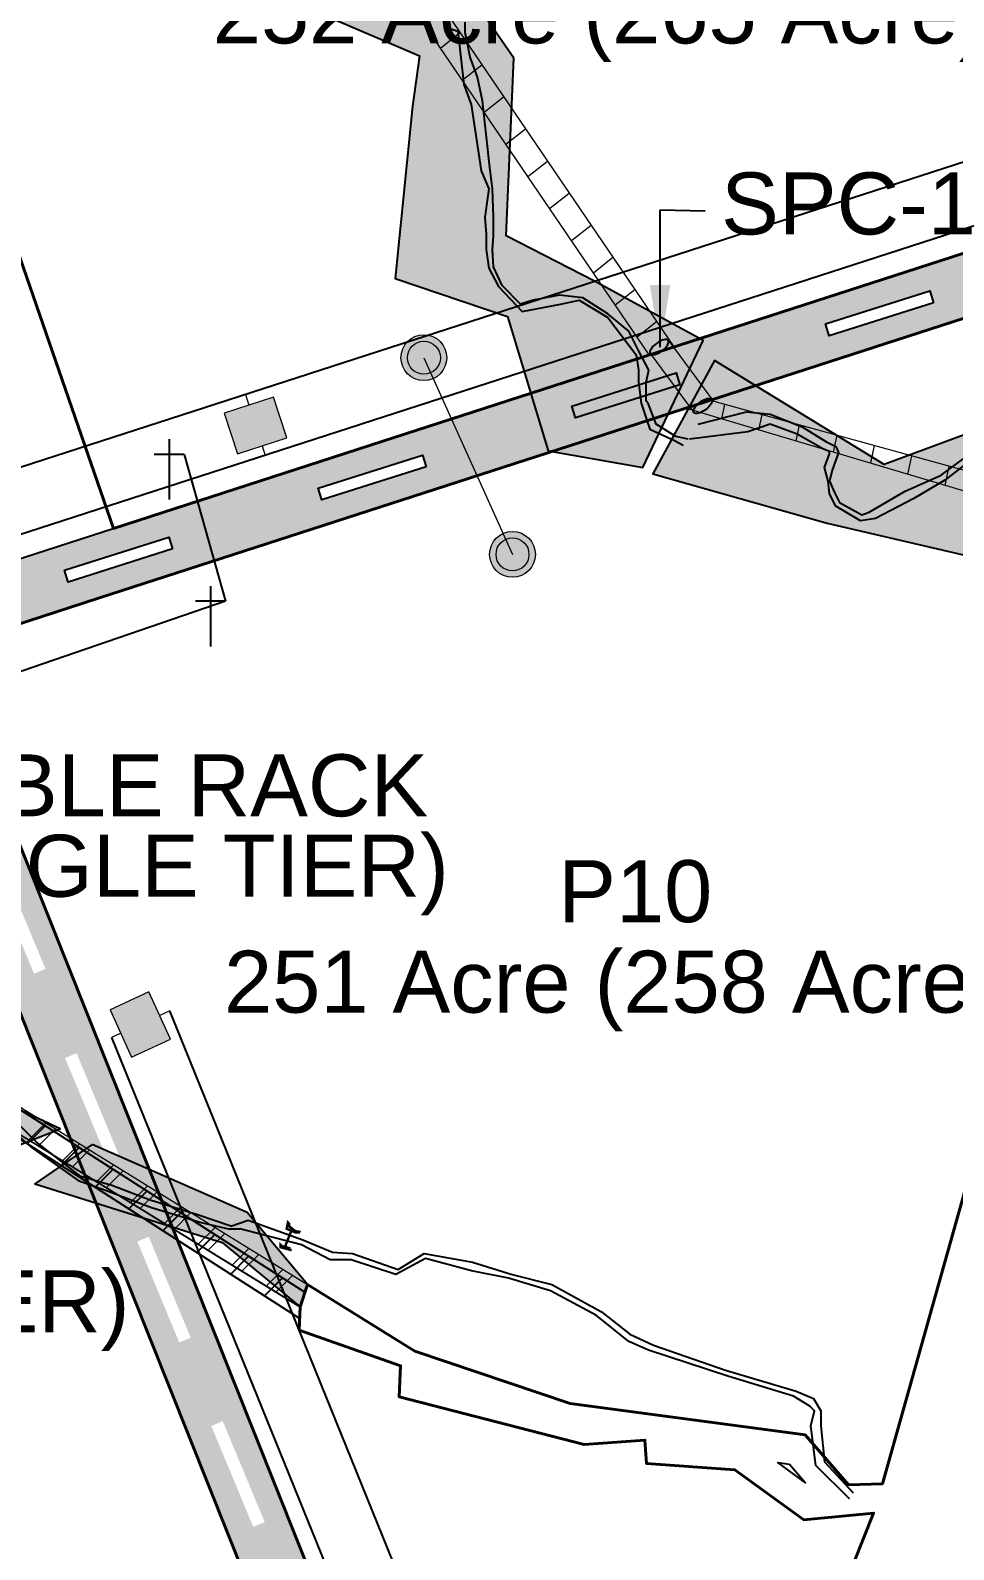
# Model space of a CAD drawing. Header units: metres. Extents: x 201400 to 215600, y 173235 to 1738400.
# Drawn here: x 205624 to 206369, y 1734777 to 1736003 of the extents above; entities that cross this region are included whole.
import ezdxf

# ---------------------------------------------------------------- set-up
doc = ezdxf.new("R2010")
doc.units = ezdxf.units.M
doc.layers.add('250Acres', color=7, linetype='Continuous', lineweight=25)
for name, color, linetype in [('A-BLDG-FPRT', 7, 'Continuous'), ('CHECK DAM', 6, 'Continuous'), ('name power lines', 1, 'Continuous'), ('Names', 1, 'Continuous'), ('new streem', 7, 'Continuous'), ('SINGLE PIPE CULVERT', 7, 'Continuous')]:
    doc.layers.add(name, color=color, linetype=linetype)
doc.layers.add('STREAM', color=7, linetype='Continuous', lineweight=0, true_color=0x3dcfff)
doc.styles.get("Standard").update_dxf_attribs({"font": 'arial.ttf', "height": 50})
doc.dimstyles.get("Standard").update_dxf_attribs({"dimtxt": 50, "dimasz": 0.18, "dimexe": 0.18, "dimexo": 0.0625, "dimgap": 0.09, "dimtad": 0, "dimtih": 1, "dimtoh": 1, "dimdec": 4, "dimzin": 0, "dimdsep": 46, "dimtxsty": 'Standard', "dimcen": 0.09, "dimadec": 0, "dimazin": 0, "dimtfac": 1, "dimtdec": 4, "dimtofl": 0, "dimtmove": 0, "dimatfit": 3, "dimfxl": 1, "dimtolj": 1, "dimtzin": 0, "dimarcsym": 0})

# ---------------------------------------------------------------- blocks, each defined once
blk = doc.blocks.new('SINGLE PIPE CULVERT')
blk.add_ellipse((-78.7, 2), major_axis=(0, 9.01), ratio=0.414752)
at = {"extrusion": (0, 0, -1)}
blk.add_ellipse((-19.6, 2), major_axis=(0, 9.01), ratio=0.414752, dxfattribs=at)
at = {"layer": 'name power lines', "color": 0, "linetype": 'Continuous', "lineweight": 9, "ltscale": 190}
for p, q in [((-19.8, 11), (-78.5, 11)), ((-19.8, -7), (-78.5, -7))]:
    blk.add_line(p, q, dxfattribs=at)
blk = doc.blocks.new('tmt')
at = {"layer": 'Names', "linetype": 'Continuous', "lineweight": 9, "ltscale": 50}
h = blk.add_hatch(color=253, dxfattribs=at)
h.dxf.hatch_style = 1
h.paths.add_polyline_path([(15.1, -17.1), (-22.8, 0.9), (-37.6, -30.2), (0.3, -48.3)])
at = {"layer": 'Names', "color": 253, "linetype": 'Continuous', "lineweight": 9, "ltscale": 50}
for p, q in [((0, 0), (-3.8, -8.1)), ((-18.7, -39.2), (-22.2, -46.6))]:
    blk.add_line(p, q, dxfattribs=at)
blk.add_lwpolyline([(15.1, -17.1), (-22.8, 0.9), (-37.6, -30.2), (0.3, -48.3)], close=True, dxfattribs=at)

msp = doc.modelspace()

# ---------------------------------------------------------------- hatches: boundary and pattern name
h = msp.add_hatch(color=253)
h.dxf.hatch_style = 1
h.paths.add_polyline_path([(205536.4, 1735498.4), (206667.9, 1735864.5), (206660, 1735914.5), (206597.5, 1735894.3), (205917.7, 1735674.3), (205691.2, 1735601), (204361.4, 1735170.8), (204347.2, 1735166.2), (204350.5, 1735154.1), (204353.5, 1735145.1), (204355.3, 1735139.4), (204357.3, 1735130), (204360.6, 1735118), (204533, 1735173.7), (205284.8, 1735417), (205337.6, 1735434.1)])
h.paths.add_polyline_path([(205329.5, 1735451.9), (205245.4, 1735425.3), (205242.4, 1735434.8), (205326.5, 1735461.4)], flags=16)
h.paths.add_polyline_path([(205447.1, 1735501), (205531.2, 1735527.7), (205534.2, 1735518.1), (205450.1, 1735491.5)], flags=16)
h.paths.add_polyline_path([(205124.9, 1735385.7), (205040.7, 1735359), (205037.7, 1735368.6), (205121.8, 1735395.2)], flags=16)
h.paths.add_polyline_path([(205651.7, 1735567.2), (205735.9, 1735593.9), (205738.9, 1735584.4), (205654.8, 1735557.7)], flags=16)
h.paths.add_polyline_path([(204920.2, 1735319.5), (204836, 1735292.8), (204833, 1735302.3), (204917.2, 1735329)], flags=16)
h.paths.add_polyline_path([(205859.4, 1735623.9), (205856.4, 1735633.5), (205940.6, 1735660.1), (205943.6, 1735650.6)], flags=16)
h.paths.add_polyline_path([(204712.5, 1735262.8), (204715.5, 1735253.2), (204631.3, 1735226.6), (204628.3, 1735236.1)], flags=16)
h.paths.add_polyline_path([(206064.1, 1735690.2), (206061.1, 1735699.7), (206145.3, 1735726.4), (206148.3, 1735716.8)], flags=16)
h.paths.add_polyline_path([(204507.8, 1735196.5), (204510.8, 1735187), (204426.7, 1735160.4), (204423.6, 1735169.9)], flags=16)
h.paths.add_polyline_path([(206268.8, 1735756.4), (206265.8, 1735765.9), (206349.9, 1735792.6), (206353, 1735783)], flags=16)
h.paths.add_polyline_path([(206473.5, 1735822.6), (206470.5, 1735832.1), (206554.6, 1735858.8), (206557.6, 1735849.3)], flags=16)
h = msp.add_hatch(color=253)
h.dxf.hatch_style = 1
h.paths.add_polyline_path([(205552.5, 1735503.6), (205504.8, 1735488.2), (205922.4, 1734441.8), (205974.3, 1734446.7)])
h.paths.add_polyline_path([(205719.7, 1735029.5), (205753.6, 1734948.1), (205744.4, 1734944.2), (205710.5, 1735025.7)], flags=16)
h.paths.add_polyline_path([(205686.2, 1735092.2), (205652.2, 1735173.7), (205661.5, 1735177.6), (205695.4, 1735096.1)], flags=16)
h.paths.add_polyline_path([(205779.4, 1734880.8), (205813.3, 1734799.3), (205804.1, 1734795.4), (205770.2, 1734876.9)], flags=16)
h.paths.add_polyline_path([(205627.2, 1735241.8), (205593.3, 1735323.3), (205602.5, 1735327.1), (205636.4, 1735245.6)], flags=16)
h.paths.add_polyline_path([(205839.2, 1734732), (205873.1, 1734650.5), (205863.8, 1734646.6), (205829.9, 1734728.1)], flags=16)
h.paths.add_polyline_path([(205565.2, 1735388.3), (205531.3, 1735469.8), (205540.5, 1735473.6), (205574.4, 1735392.2)], flags=16)
h.paths.add_polyline_path([(205898.9, 1734583.2), (205932.8, 1734501.7), (205923.6, 1734497.8), (205889.6, 1734579.3)], flags=16)
at = {"layer": 'new streem'}
h = msp.add_hatch(color=151, dxfattribs=at)
h.dxf.hatch_style = 1
h.paths.add_polyline_path([(206079.5, 1735800.4), (206008.1, 1735837), (206014.3, 1735980.2), (205971.9, 1736042), (205857.2, 1736081.1), (205843.1, 1736165.3), (205823.8, 1736278.2), (205778.4, 1736295), (205766.1, 1736244.4), (205806.9, 1736227.2), (205781.1, 1736049.6), (205938.1, 1735982.3), (205932.5, 1735941.6), (205918.5, 1735802.6), (206009.2, 1735771.8), (206042, 1735663.6), (206118.4, 1735650.2), (206167.1, 1735752.5)])
h = msp.add_hatch(color=151, dxfattribs=at)
h.dxf.hatch_style = 1
h.paths.add_polyline_path([(206432.7, 1735697), (206313.1, 1735652.6), (206176.2, 1735736.4), (206126.5, 1735644.9), (206267, 1735605.2), (206387.3, 1735577.1), (206410.9, 1735623.4), (206472, 1735518.1), (206489.6, 1735531.2), (206506.2, 1735604.4), (206521.4, 1735601.4), (206540.5, 1735580.1), (206550.5, 1735618), (206497.9, 1735634.9)])
h = msp.add_hatch(dxfattribs=at)
h.set_pattern_fill('ANSI31', color=151, scale=10)
h.set_pattern_definition([(45, (-23236.586, 12245.986), (-22.4506403, 22.4506403), [])])
h.paths.add_polyline_path([(205504.5, 1735203.5, -0.02187), (205496.7, 1735207.6), (205012, 1735488), (205002, 1735470.7), (205486.7, 1735190.3, 0.018962), (205494.7, 1735186), (205841.5, 1734963.6), (205845.7, 1734984.7)])
h = msp.add_hatch(color=151, dxfattribs=at)
h.dxf.hatch_style = 1
h.paths.add_polyline_path([(205458.4, 1735205.5), (205408.7, 1735195.7), (205349.7, 1735251.4), (205339.7, 1735207.5), (205401.4, 1735158), (205448.7, 1735166.4), (205514.6, 1735144.6), (205581.2, 1735090.2), (205648.2, 1735116.7)])
h = msp.add_hatch(color=151, dxfattribs=at)
h.dxf.hatch_style = 1
h.paths.add_polyline_path([(205674.1, 1735103.9), (205627.7, 1735072.1), (205779, 1735024.9), (205841.9, 1734973), (205847.7, 1734991), (205799.2, 1735049)])
at = {"layer": 'STREAM'}
h = msp.add_hatch(dxfattribs=at)
h.set_pattern_fill('ANSI31', color=256, scale=250, angle=-6.8053)
h.set_pattern_definition([(38.1947463, (-216732.21, 6130.227), (-19.32301044, 24.55979983), [])])
h.paths.add_polyline_path([(206143.4, 1735747.4), (206123.6, 1735740.9), (205472.4, 1736697.7), (205485.2, 1736714.4)])
h = msp.add_hatch(dxfattribs=at)
h.set_pattern_fill('ANSI31', color=256, scale=250)
h.set_pattern_definition([(45, (-8694.004, -31706.453), (-22.0970869, 22.0970869), [])])
edge = h.paths.add_edge_path()
edge.add_line((205055.3, 1735849.8), (205075.2, 1735853.3))
edge.add_line((205075.2, 1735853.3), (205244.2, 1735363.6))
edge.add_line((205244.2, 1735363.6), (205847.7, 1734991))
edge.add_line((205847.7, 1734991), (205841.8, 1734972.5))
edge.add_line((205841.8, 1734972.5), (205227.7, 1735350.3))
edge.add_line((205227.7, 1735350.3), (205055.3, 1735849.8))
edge.add_line((205055.3, 1735849.8), (205075.2, 1735853.3))
h = msp.add_hatch(dxfattribs=at)
h.set_pattern_fill('ANSI31', color=256, scale=250)
h.set_pattern_definition([(45, (0, 0), (-22.0970869, 22.0970869), [])])
h.paths.add_polyline_path([(205055.3, 1735849.8), (205075.2, 1735853.3), (205229.5, 1735406.4), (205285.5, 1735338.1), (205847.7, 1734991), (205841.8, 1734972.5), (205272, 1735323), (205211.7, 1735396.5)])
h = msp.add_hatch(color=256, dxfattribs=at)
h.dxf.hatch_style = 1
edge = h.paths.add_edge_path()
edge.add_arc((206013.2, 1735580), 18.5, 0, 360)
edge = h.paths.add_edge_path()
edge.add_arc((205941.7, 1735738.7), 18.5, 0, 360)
h = msp.add_hatch(dxfattribs=at)
h.set_pattern_fill('ANSI31', color=256, scale=250, angle=33.2382)
h.set_pattern_definition([(78.2381867, (995193.838, 139528.527), (-30.59385827, 6.37011275), [])])
h.paths.add_polyline_path([(206152.9, 1735697.9), (206172.7, 1735704.3), (206545.7, 1735601.8), (206540.6, 1735582.6)])

# ---------------------------------------------------------------- linework, layer by layer
at = {"color": 1}
for p, q in [((205736.2, 1735672.9), (205736.2, 1735624.2)), ((205748.4, 1735660.7), (205724.1, 1735660.7)), ((205769.5, 1735554.5), (205769.5, 1735505.8)), ((205781.7, 1735542.3), (205757.4, 1735542.3))]:
    msp.add_line(p, q, dxfattribs=at)
at = {"color": 7}
msp.add_line((205691.2, 1735601), (205827, 1735645), dxfattribs=at)
at = {"color": 253}
for points in [[(208228.9, 1735984.8), (206650.3, 1735984.8), (204441.7, 1735270.2)], [(209512.1, 1735329.6), (208217.4, 1735933.2), (206658.4, 1735933.2), (204457.7, 1735221.2)]]:
    msp.add_lwpolyline(points, dxfattribs=at)
at = {"flags": 128}
for points in [[(206301.2, 1735745.8), (206172.7, 1735704.3)], [(205748.4, 1735660.7), (205781.7, 1735542.3)], [(205781.7, 1735542.3), (205331.5, 1735387.6)]]:
    msp.add_lwpolyline(points, dxfattribs=at)
at = {"color": 6, "flags": 128}
for points in [[(205551.2, 1735506.7), (205974.3, 1734446.7)], [(205504.8, 1735488.2), (205922.4, 1734441.8)]]:
    msp.add_lwpolyline(points, dxfattribs=at)
at = {"color": 253, "flags": 128}
for points in [[(205992.5, 1734580.7), (205736.7, 1735211.7)], [(205689.8, 1735190.2), (205943.2, 1734565.5)]]:
    msp.add_lwpolyline(points, dxfattribs=at)
at = {"color": 1, "flags": 128}
msp.add_lwpolyline([(206236.6, 1734846), (206249.7, 1734831), (206227.2, 1734847.3)], close=True, dxfattribs=at)
at = {"layer": '250Acres', "color": 5, "lineweight": 40, "flags": 128}
msp.add_lwpolyline([(206663.2, 1736401.8), (206660, 1736401.2), (206660, 1736400.9), (206597.5, 1736390.9), (205326.3, 1736186.5), (205347.8, 1736180.1), (205346.8, 1736177.5), (205397.3, 1736031.4), (205528.1, 1736073.8), (205613.6, 1735826.1), (205691.2, 1735601), (205917.7, 1735674.3), (206597.5, 1735894.3), (206660, 1735914.5), (206663.2, 1735914.5)], close=True, dxfattribs=at)
at = {"layer": '250Acres', "color": 3, "flags": 128}
msp.add_lwpolyline([(205691.2, 1735601), (206660, 1735914.5), (206668.2, 1735914.5), (207277.6, 1735914.5), (207817.5, 1735914.5), (208017.5, 1735923.1), (208215.2, 1735923.1), (208825.8, 1735629.4)], dxfattribs=at)
at = {"layer": '250Acres', "color": 5, "lineweight": 40, "flags": 128}
for points in [[(206667.9, 1735864.5), (205679.1, 1735544.6), (205552.5, 1735503.6), (205974.3, 1734446.7)], [(204450.2, 1734559.2), (204654.4, 1734453.7), (204711.4, 1734418.7), (205120, 1734335.2), (205126.8, 1734335.3), (205194.8, 1734625.6), (205262.2, 1734606.4), (205357.7, 1734583.4), (205455.5, 1734560.2), (205592.7, 1734526), (205554.4, 1734299.9), (205606.6, 1734289), (205644.8, 1734416.1), (205922.4, 1734441.8), (205504.8, 1735488.2), (205337.6, 1735434.1), (205284.8, 1735417), (204779.9, 1735253.6), (204841.5, 1735063.3), (204627.4, 1734994.1)], [(206256.7, 1734686.1), (206304.6, 1734806.6), (206248.2, 1734801.2), (206192.5, 1734841.6), (206121.4, 1734846.5), (206120, 1734865.5), (206071.1, 1734862), (205921.7, 1734900.4), (205922.9, 1734925.5), (205841.1, 1734954.1), (205841.9, 1734973), (205847.7, 1734991), (205934.5, 1734937.3), (206059.7, 1734894.9), (206249.3, 1734869.6), (206284.2, 1734829.4), (206311.7, 1734830.2), (206409.4, 1735177.4)]]:
    msp.add_lwpolyline(points, dxfattribs=at)
at = {"layer": 'A-BLDG-FPRT', "color": 2}
for points in [[(206353, 1735783), (206268.8, 1735756.4), (206265.8, 1735765.9), (206349.9, 1735792.6), (206353, 1735783)], [(206148.3, 1735716.8), (206064.1, 1735690.2), (206061.1, 1735699.7), (206145.3, 1735726.4), (206148.3, 1735716.8)], [(205943.6, 1735650.6), (205859.4, 1735623.9), (205856.4, 1735633.5), (205940.6, 1735660.1), (205943.6, 1735650.6)], [(205738.9, 1735584.4), (205654.8, 1735557.7), (205651.7, 1735567.2), (205735.9, 1735593.9), (205738.9, 1735584.4)]]:
    msp.add_lwpolyline(points, close=True, dxfattribs=at)
at = {"layer": 'CHECK DAM', "linetype": 'Continuous', "const_width": 2}
for points, elevation in [([(205841, 1735033), (205838, 1735033), (205831, 1735036), (205832, 1735041), (205833, 1735040), (205833, 1735038), (205838, 1735034), (205841.2, 1735033.5), (205841, 1735033)], 303.9), ([(205841, 1735033), (205838, 1735033), (205831, 1735036), (205832, 1735041), (205833, 1735040), (205833, 1735038), (205838, 1735034), (205841.2, 1735033.5), (205841, 1735033)], 303.9), ([(205829.6, 1735021.3), (205834.9, 1735034.6)], 303.4), ([(205829.6, 1735021.3), (205834.9, 1735034.6)], 303.4), ([(205834, 1735020.1), (205827, 1735022), (205826, 1735023), (205826, 1735021.1), (205834, 1735019), (205834, 1735020)], 303.4), ([(205834, 1735020.1), (205827, 1735022), (205826, 1735023), (205826, 1735021.1), (205834, 1735019), (205834, 1735020)], 303.4)]:
    msp.add_lwpolyline(points, dxfattribs=dict(at, elevation=elevation))
at = {"layer": 'name power lines', "color": 0, "linetype": 'Continuous', "ltscale": 50}
msp.add_lwpolyline([(204361.4, 1735170.8), (206265.5, 1735786.8), (206587.9, 1735891.2)], dxfattribs=at)
at = {"layer": 'new streem', "color": 151, "flags": 128}
for points in [[(206079.5, 1735800.4), (206008.1, 1735837), (206014.3, 1735980.2), (205971.9, 1736042), (205857.2, 1736081.1), (205843.1, 1736165.3), (205823.8, 1736278.2), (205778.4, 1736295), (205766.1, 1736244.4), (205806.9, 1736227.2), (205781.1, 1736049.6), (205938.1, 1735982.3), (205932.5, 1735941.6), (205918.5, 1735802.6), (206009.2, 1735771.8), (206042, 1735663.6), (206118.4, 1735650.2), (206167.1, 1735752.5)], [(206432.7, 1735697), (206313.1, 1735652.6), (206176.2, 1735736.4), (206126.5, 1735644.9), (206267, 1735605.2), (206387.3, 1735577.1), (206410.9, 1735623.4), (206472, 1735518.1), (206489.6, 1735531.2), (206506.2, 1735604.4), (206521.4, 1735601.4), (206540.5, 1735580.1), (206550.5, 1735618), (206497.9, 1735634.9)], [(205458.4, 1735205.5), (205408.7, 1735195.7), (205349.7, 1735251.4), (205339.7, 1735207.5), (205401.4, 1735158), (205448.7, 1735166.4), (205514.6, 1735144.6), (205581.2, 1735090.2), (205648.2, 1735116.7)], [(205674.1, 1735103.9), (205627.7, 1735072.1), (205779, 1735024.9), (205841.9, 1734973), (205847.7, 1734991), (205799.2, 1735049)]]:
    msp.add_lwpolyline(points, close=True, dxfattribs=at)
at = {"layer": 'new streem', "color": 151, "elevation": 316.9, "flags": 128}
for points in [[(205012, 1735488), (205496.7, 1735207.6, 0.02187), (205504.5, 1735203.5), (205845.7, 1734984.7)], [(205002, 1735470.7), (205486.7, 1735190.3, 0.018962), (205494.7, 1735186), (205841.5, 1734963.6)]]:
    msp.add_lwpolyline(points, format="xyb", dxfattribs=at)
at = {"layer": 'STREAM'}
msp.add_line((205941.7, 1735738.7, 102.6), (206013.2, 1735580, 102.6), dxfattribs=at)
for points in [[(206143.4, 1735747.4), (206123.6, 1735740.9), (205472.4, 1736697.7), (205485.2, 1736714.4), (206143.4, 1735747.4)], [(205055.3, 1735849.8), (205075.2, 1735853.3), (205229.5, 1735406.4), (205285.5, 1735338.1), (205847.7, 1734991), (205841.8, 1734972.5), (205272, 1735323), (205211.7, 1735396.5), (205055.3, 1735849.8), (205075.2, 1735853.3)], [(206152.9, 1735697.9), (206172.7, 1735704.3), (206545.7, 1735601.8), (206540.6, 1735582.6), (206152.9, 1735697.9)], [(205213.8, 1735394), (205234.2, 1735400.6), (205285.5, 1735338.1), (205847.7, 1734991), (205841.9, 1734973), (205272, 1735323), (205213.8, 1735394)], [(205285.5, 1735338.1), (205847.7, 1734991)]]:
    msp.add_lwpolyline(points, dxfattribs=at)
for points, elevation in [([(205963.5, 1736004), (205969, 1736002), (205974, 1735959), (205979.9, 1735943), (205987.8, 1735889.4), (205994, 1735874.9), (205991, 1735852), (205992, 1735838), (205992, 1735826), (205994, 1735811), (206002, 1735796), (206021, 1735776), (206052, 1735782), (206067.1, 1735785), (206090, 1735771)], 317.2), ([(206155, 1735673), (206144.9, 1735675), (206129, 1735685), (206123, 1735701.1), (206121, 1735704), (206121, 1735719), (206123.3, 1735728.5), (206115.3, 1735743.5), (206107.2, 1735760), (206090.1, 1735774), (206070, 1735787), (206051, 1735789), (206030, 1735785), (206019.6, 1735782), (206005, 1735797), (205998, 1735812), (205997, 1735826), (205998, 1735837), (205998, 1735852), (205997, 1735875), (205995, 1735892), (205989, 1735946), (205985, 1735965), (205979, 1735981), (205975, 1736001), (205975, 1736009.5)], 310.6), ([(206090, 1735771), (206113, 1735741), (206115, 1735729), (206115, 1735719), (206117, 1735702), (206124, 1735681), (206144, 1735672), (206151, 1735668)], 311.4), ([(206163, 1735685), (206202, 1735695), (206221, 1735693), (206247, 1735683), (206266, 1735671), (206274, 1735667), (206276.1, 1735662.1), (206271, 1735648), (206269, 1735639), (206273, 1735630), (206277, 1735622), (206295, 1735612), (206301.1, 1735614), (206330, 1735631), (206359, 1735644), (206389, 1735666)], 301.6), ([(206392, 1735663), (206362, 1735640), (206337, 1735625), (206306, 1735609), (206294, 1735607), (206274, 1735619), (206269, 1735628.9), (206268, 1735639), (206265, 1735650), (206269, 1735661), (206269, 1735663), (206264, 1735665), (206243, 1735677), (206221, 1735685), (206203, 1735679), (206156, 1735673)], 296.2), ([(205607, 1735118), (205625, 1735101.9), (205662.9, 1735074.9), (205684.9, 1735067), (205722, 1735053), (205762, 1735041), (205784, 1735035.9)], 315.7), ([(205786, 1735038), (205760, 1735047), (205721, 1735059), (205690, 1735071), (205665, 1735078), (205629, 1735106), (205607.9, 1735127)], 305), ([(205786, 1735038), (205800, 1735043)], 305), ([(205800, 1735043), (205844, 1735027), (205868, 1735017), (205884, 1735016), (205921, 1735003), (205941.9, 1735015.9), (205981, 1735009), (206013, 1734999), (206045, 1734991), (206085, 1734969), (206108, 1734951), (206127, 1734942), (206185, 1734922), (206242, 1734905), (206256, 1734899), (206262, 1734889), (206262, 1734877), (206265, 1734848), (206288, 1734823)], 304), ([(205784, 1735035.9), (205793.1, 1735036)], 315.7), ([(206285, 1734818), (206258, 1734845), (206254, 1734877), (206257, 1734889), (206253.1, 1734892.9), (206240, 1734901), (206187, 1734917), (206123, 1734938), (206107, 1734945), (206081, 1734966), (206044, 1734986), (206010, 1734996), (205980, 1735002), (205943, 1735012), (205919, 1734999), (205883, 1735011), (205866, 1735011), (205843.1, 1735023), (205793.1, 1735036)], 300.9)]:
    msp.add_lwpolyline(points, dxfattribs=dict(at, elevation=elevation))
at = {"layer": 'STREAM', "linetype": 'Continuous', "lineweight": 25}
for points, elevation in [([(205963.5, 1736004), (205969, 1736002), (205974, 1735959), (205979.9, 1735943), (205987.8, 1735889.4), (205994, 1735874.9), (205991, 1735852), (205992, 1735838), (205992, 1735826), (205994, 1735811), (206002, 1735796), (206021, 1735776), (206052, 1735782), (206067.1, 1735785), (206090, 1735771)], 317.2), ([(205963.5, 1736004), (205969, 1736002), (205974, 1735959), (205979.9, 1735943), (205987.8, 1735889.4), (205994, 1735874.9), (205991, 1735852), (205992, 1735838), (205992, 1735826), (205994, 1735811), (206002, 1735796), (206021, 1735776), (206052, 1735782), (206067.1, 1735785), (206090, 1735771)], 317.2), ([(206155, 1735673), (206144.9, 1735675), (206129, 1735685), (206123, 1735701.1), (206121, 1735704), (206121, 1735719), (206123.3, 1735728.5), (206115.3, 1735743.5), (206107.2, 1735760), (206090.1, 1735774), (206070, 1735787), (206051, 1735789), (206030, 1735785), (206019.6, 1735782), (206005, 1735797), (205998, 1735812), (205997, 1735826), (205998, 1735837), (205998, 1735852), (205997, 1735875), (205995, 1735892), (205989, 1735946), (205985, 1735965), (205979, 1735981), (205975, 1736001), (205975, 1736009.5)], 310.6), ([(206155, 1735673), (206144.9, 1735675), (206129, 1735685), (206123, 1735701.1), (206121, 1735704), (206121, 1735719), (206123.3, 1735728.5), (206115.3, 1735743.5), (206107.2, 1735760), (206090.1, 1735774), (206070, 1735787), (206051, 1735789), (206030, 1735785), (206019.6, 1735782), (206005, 1735797), (205998, 1735812), (205997, 1735826), (205998, 1735837), (205998, 1735852), (205997, 1735875), (205995, 1735892), (205989, 1735946), (205985, 1735965), (205979, 1735981), (205975, 1736001), (205975, 1736009.5)], 310.6), ([(206090, 1735771), (206113, 1735741), (206115, 1735729), (206115, 1735719), (206117, 1735702), (206124, 1735681), (206144, 1735672), (206151, 1735668)], 311.4), ([(206090, 1735771), (206113, 1735741), (206115, 1735729), (206115, 1735719), (206117, 1735702), (206124, 1735681), (206144, 1735672), (206151, 1735668)], 311.4), ([(206163, 1735685), (206202, 1735695), (206221, 1735693), (206247, 1735683), (206266, 1735671), (206274, 1735667), (206276.1, 1735662.1), (206271, 1735648), (206269, 1735639), (206273, 1735630), (206277, 1735622), (206295, 1735612), (206301.1, 1735614), (206330, 1735631), (206359, 1735644), (206389, 1735666)], 301.6), ([(206163, 1735685), (206202, 1735695), (206221, 1735693), (206247, 1735683), (206266, 1735671), (206274, 1735667), (206276.1, 1735662.1), (206271, 1735648), (206269, 1735639), (206273, 1735630), (206277, 1735622), (206295, 1735612), (206301.1, 1735614), (206330, 1735631), (206359, 1735644), (206389, 1735666)], 301.6), ([(206392, 1735663), (206362, 1735640), (206337, 1735625), (206306, 1735609), (206294, 1735607), (206274, 1735619), (206269, 1735628.9), (206268, 1735639), (206265, 1735650), (206269, 1735661), (206269, 1735663), (206264, 1735665), (206243, 1735677), (206221, 1735685), (206203, 1735679), (206156, 1735673)], 296.2), ([(206392, 1735663), (206362, 1735640), (206337, 1735625), (206306, 1735609), (206294, 1735607), (206274, 1735619), (206269, 1735628.9), (206268, 1735639), (206265, 1735650), (206269, 1735661), (206269, 1735663), (206264, 1735665), (206243, 1735677), (206221, 1735685), (206203, 1735679), (206156, 1735673)], 296.2), ([(205607, 1735118), (205625, 1735101.9), (205662.9, 1735074.9), (205684.9, 1735067), (205722, 1735053), (205762, 1735041), (205784, 1735035.9)], 315.7), ([(205607, 1735118), (205625, 1735101.9), (205662.9, 1735074.9), (205684.9, 1735067), (205722, 1735053), (205762, 1735041), (205784, 1735035.9)], 315.7), ([(205786, 1735038), (205760, 1735047), (205721, 1735059), (205690, 1735071), (205665, 1735078), (205629, 1735106), (205607.9, 1735127)], 305), ([(205786, 1735038), (205760, 1735047), (205721, 1735059), (205690, 1735071), (205665, 1735078), (205629, 1735106), (205607.9, 1735127)], 305), ([(205786, 1735038), (205800, 1735043)], 305), ([(205786, 1735038), (205800, 1735043)], 305), ([(205800, 1735043), (205844, 1735027), (205868, 1735017), (205884, 1735016), (205921, 1735003), (205941.9, 1735015.9), (205981, 1735009), (206013, 1734999), (206045, 1734991), (206085, 1734969), (206108, 1734951), (206127, 1734942), (206185, 1734922), (206242, 1734905), (206256, 1734899), (206262, 1734889), (206262, 1734877), (206265, 1734848), (206288, 1734823)], 304), ([(205800, 1735043), (205844, 1735027), (205868, 1735017), (205884, 1735016), (205921, 1735003), (205941.9, 1735015.9), (205981, 1735009), (206013, 1734999), (206045, 1734991), (206085, 1734969), (206108, 1734951), (206127, 1734942), (206185, 1734922), (206242, 1734905), (206256, 1734899), (206262, 1734889), (206262, 1734877), (206265, 1734848), (206288, 1734823)], 304), ([(205784, 1735035.9), (205793.1, 1735036)], 315.7), ([(205784, 1735035.9), (205793.1, 1735036)], 315.7), ([(206285, 1734818), (206258, 1734845), (206254, 1734877), (206257, 1734889), (206253.1, 1734892.9), (206240, 1734901), (206187, 1734917), (206123, 1734938), (206107, 1734945), (206081, 1734966), (206044, 1734986), (206010, 1734996), (205980, 1735002), (205943, 1735012), (205919, 1734999), (205883, 1735011), (205866, 1735011), (205843.1, 1735023), (205793.1, 1735036)], 300.9), ([(206285, 1734818), (206258, 1734845), (206254, 1734877), (206257, 1734889), (206253.1, 1734892.9), (206240, 1734901), (206187, 1734917), (206123, 1734938), (206107, 1734945), (206081, 1734966), (206044, 1734986), (206010, 1734996), (205980, 1735002), (205943, 1735012), (205919, 1734999), (205883, 1735011), (205866, 1735011), (205843.1, 1735023), (205793.1, 1735036)], 300.9)]:
    msp.add_lwpolyline(points, dxfattribs=dict(at, elevation=elevation))
at = {"layer": 'STREAM', "color": 151, "linetype": 'Continuous', "ltscale": 50}
msp.add_lwpolyline([(206152.9, 1735697.9), (206172.7, 1735704.3), (206545.7, 1735601.8), (206540.6, 1735582.6), (206152.9, 1735697.9)], dxfattribs=at)
at = {"layer": 'STREAM'}
for centre, radius in [((205941.7, 1735738.7, 102.6), 18.5), ((205941.7, 1735738.7, 102.6), 13.3), ((206013.2, 1735580, 102.6), 18.5), ((206013.2, 1735580, 102.6), 13.3)]:
    msp.add_circle(centre, radius, dxfattribs=at)

# ---------------------------------------------------------------- block references
at = {"color": 7}
for p, rotation in [((205797.7, 1735708.9), 43.53998011703644), ((205736.7, 1735211.7), 320.0759075258462)]:
    msp.add_blockref('tmt', p, dxfattribs=dict(at, rotation=rotation))
at = {"layer": 'SINGLE PIPE CULVERT', "rotation": 126.5043344276571}
msp.add_blockref('SINGLE PIPE CULVERT', (206121.6, 1735764.2), dxfattribs=at)

# ---------------------------------------------------------------- texts
at = {"layer": '250Acres', "linetype": 'Continuous', "lineweight": 40, "ltscale": 50}
for s, p in [('252 Acre (265 Acre)', (205771.4, 1735992.2)), ('P10', (206050.1, 1735283.3)), ('251 Acre (258 Acre)', (205780.5, 1735210.3))]:
    msp.add_text(s, height=50, dxfattribs=at).set_placement(p)
at = {"layer": 'Names', "color": 7, "linetype": 'Continuous', "ltscale": 50}
for s, p in [('SPC-1', (206181.5, 1735838.1, -42.1)), ('RACK (TWO TIER) ', (205102.9, 1734952.4))]:
    msp.add_text(s, height=50, dxfattribs=at).set_placement(p)
at = {"layer": 'Names', "color": 0, "linetype": 'Continuous', "ltscale": 50}
for s, p in [('CABLE RACK ', (205502.7, 1735368.7, -304)), ('(SINGLE TIER) ', (205480.7, 1735303.8, -304))]:
    msp.add_text(s, height=50, dxfattribs=at).set_placement(p)

# ---------------------------------------------------------------- leaders
at = {"layer": 'name power lines', "color": 7, "linetype": 'Continuous', "ltscale": 190}
msp.add_leader([(206132.3, 1735747.2), (206132.3, 1735858), (206168.6, 1735857.2)], dimstyle='Standard', override={"dimtxt": 24, "dimasz": 50}, dxfattribs=at)

doc.saveas('drawing.dxf')
